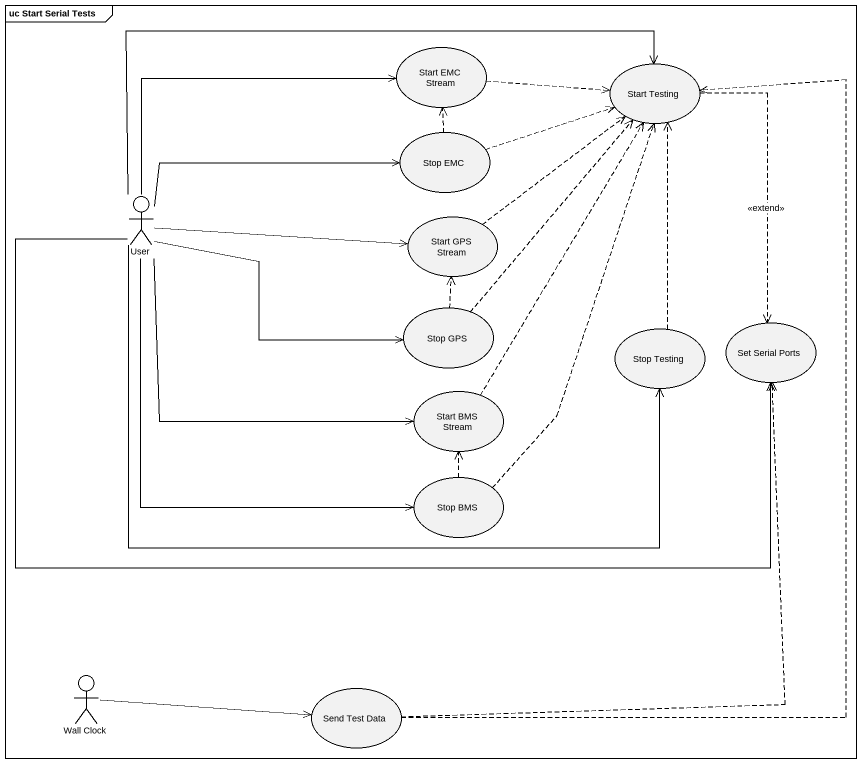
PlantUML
@startuml
mainframe uc Start Serial Tests
usecase "Start EMC Stream" as Start_EMC_Stream
usecase "Start Testing" as Start_Testing
usecase "Stop EMC" as Stop_EMC
actor User
usecase "Start GPS Stream" as Start_GPS_Stream
usecase "Stop GPS" as Stop_GPS
usecase "Stop Testing" as Stop_Testing
usecase "Set Serial Ports" as Set_Serial_Ports
usecase "Start BMS Stream" as Start_BMS_Stream
usecase "Stop BMS" as Stop_BMS
actor "Wall Clock" as Wall_Clock
usecase "Send Test Data" as Send_Test_Data
Start_EMC_Stream .right.> Start_Testing
Start_Testing ..> Set_Serial_Ports : <<extend>>
Stop_EMC .up.> Start_EMC_Stream
Stop_EMC .right.> Start_Testing
User -right-> Start_EMC_Stream
User -right-> Start_Testing
User -right-> Stop_EMC
User -right-> Start_GPS_Stream
User -right-> Stop_GPS
User -right-> Stop_Testing
User -right-> Set_Serial_Ports
User -right-> Start_BMS_Stream
User --> Stop_BMS
Start_GPS_Stream .up.> Start_Testing
Stop_GPS .up.> Start_Testing
Stop_GPS .up.> Start_GPS_Stream
Stop_Testing .up.> Start_Testing
Start_BMS_Stream .up.> Start_Testing
Stop_BMS .up.> Start_Testing
Stop_BMS .up.> Start_BMS_Stream
Wall_Clock -right-> Send_Test_Data
Send_Test_Data .up.> Start_Testing
Send_Test_Data .up.> Set_Serial_Ports
@enduml
